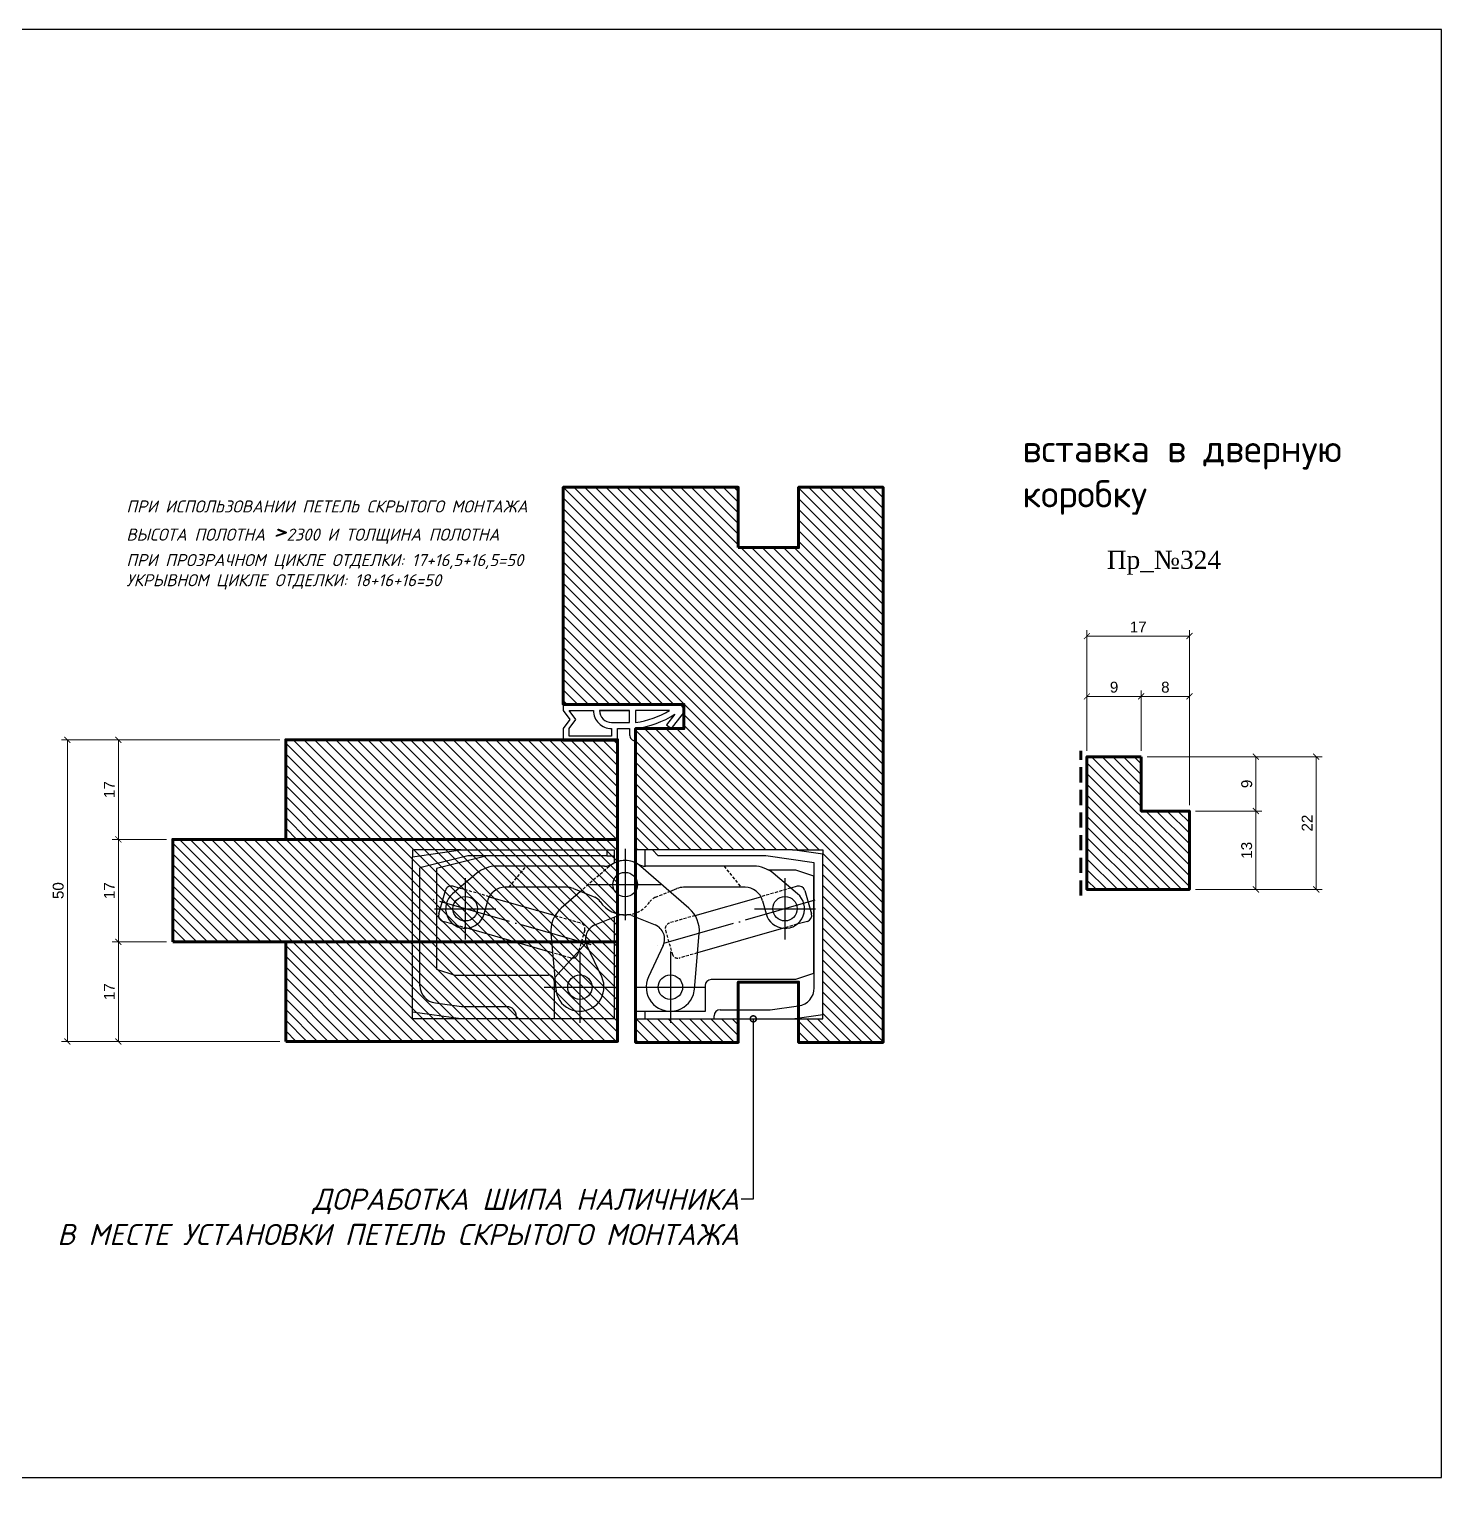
# Model space of a CAD drawing. Header units: millimetres. Extents: x 154 to 514, y -5029 to -4785.
# Drawn here: x 279.8 to 513.9, y -5028.9 to -4785.4 of the extents above; entities that cross this region are included whole.
import ezdxf
from ezdxf import colors
from ezdxf.entities.mleader import LeaderData, LeaderLine
from ezdxf.math import Vec2, Vec3

# ---------------------------------------------------------------- set-up
doc = ezdxf.new("R2010")
doc.units = ezdxf.units.MM
for name, pattern in [('DASHED', [0.75, 0.5, -0.25]), ('DOT_CENTER', [14, 12, -1, 0, -1]), ('HIDDEN', [0.375, 0.25, -0.125])]:
    doc.linetypes.add(name, pattern=pattern)
doc.layers.add('Outside panel', color=7, linetype='Continuous', lineweight=18, true_color=0x7f5e57)
for name, color, linetype, lineweight in [('дб ФУРНИТУРА', 1, 'Continuous', 30), ('линия 50', 1, 'Continuous', 100), ('петля скрытого монтажа Tectus TE340 3D', 1, 'Continuous', 30), ('служебный слой РАЗМЕРЫ', 7, 'Continuous', 9)]:
    doc.layers.add(name, color=color, linetype=linetype, lineweight=lineweight)
doc.layers.add('размеры в модели', color=7, linetype='Continuous')
doc.styles.add('ELECT', font='times.ttf')
doc.styles.get("Standard").update_dxf_attribs({"font": 'arial.ttf'})
doc.styles.add('ЕСКД', font='isocpeui.ttf', dxfattribs={"height": 3.5})
doc.styles.add('ЕСКД штамп_текст', font='isocpeur.ttf')
doc.dimstyles.new('M_1', dxfattribs={"dimtxt": 1.8, "dimasz": 1, "dimexe": 1, "dimexo": 1, "dimgap": 0.6, "dimtad": 1, "dimdec": 0, "dimdsep": 46, "dimtxsty": 'Standard', "dimblk": 'ARCHTICK', "dimcen": -5, "dimclrd": 7, "dimclre": 7, "dimclrt": 7, "dimadec": 0, "dimazin": 0, "dimtfac": 1, "dimtdec": 0, "dimtmove": 0, "dimatfit": 3, "dimfxl": 1, "dimtolj": 1, "dimtzin": 0, "dimlwd": 5, "dimlwe": 5, "dimarcsym": 0})
pattern_1 = [(135, (-310230.3436, 88372.6828), (-0.8838834765, -0.8838834765), [])]

# ---------------------------------------------------------------- blocks, each defined once
blk = doc.blocks.new('_ArchTick')
at = {"color": 0, "linetype": 'ByBlock', "const_width": 0.15}
blk.add_lwpolyline([(-0.5, -0.5), (0.5, 0.5)], dxfattribs=at)
blk = doc.blocks.new('*D28')
at = {"layer": 'Defpoints', "color": 0, "ltscale": 1000, "transparency": 16777216}
for p in [(455.07, -4885.97), (455.07, -4905.97), (472.07, -4914.97)]:
    blk.add_point(p, dxfattribs=at)
at = {"layer": 'размеры в модели', "color": 7, "lineweight": 5, "ltscale": 1000, "transparency": 16777216}
for p, q in [((455.07, -4904.97), (455.07, -4884.97)), ((472.07, -4885.97), (455.07, -4885.97)), ((472.07, -4913.97), (472.07, -4884.97))]:
    blk.add_line(p, q, dxfattribs=at)
at = {"layer": 'размеры в модели', "color": 7, "lineweight": 5, "ltscale": 1000, "transparency": 16777216, "rotation": 180}
blk.add_blockref('_ArchTick', (455.07, -4885.97), dxfattribs=at)
at = {"layer": 'размеры в модели', "color": 7, "lineweight": 5, "ltscale": 1000, "transparency": 16777216}
blk.add_blockref('_ArchTick', (472.07, -4885.97), dxfattribs=at)
at = {"layer": 'размеры в модели', "color": 7, "ltscale": 1000, "transparency": 16777216, "insert": (463.57, -4884.47), "char_height": 1.8, "attachment_point": 5}
blk.add_mtext('\\A1;17', dxfattribs=at)
blk = doc.blocks.new('*D27')
at = {"layer": 'Defpoints', "color": 0, "ltscale": 1000, "transparency": 16777216}
for p in [(464.07, -4905.97), (472.07, -4927.97), (493.07, -4927.97)]:
    blk.add_point(p, dxfattribs=at)
at = {"layer": 'размеры в модели', "color": 7, "lineweight": 5, "ltscale": 1000, "transparency": 16777216}
for p, q in [((465.07, -4905.97), (494.07, -4905.97)), ((493.07, -4905.97), (493.07, -4927.97)), ((473.07, -4927.97), (494.07, -4927.97))]:
    blk.add_line(p, q, dxfattribs=at)
for p, rotation in [((493.07, -4905.97), 90), ((493.07, -4927.97), 270)]:
    blk.add_blockref('_ArchTick', p, dxfattribs=dict(at, rotation=rotation))
at = {"layer": 'размеры в модели', "color": 7, "ltscale": 1000, "transparency": 16777216, "insert": (491.57, -4916.97), "char_height": 1.8, "attachment_point": 5, "rotation": 90}
blk.add_mtext('\\A1;22', dxfattribs=at)
blk = doc.blocks.new('*D26')
at = {"layer": 'Defpoints', "color": 0, "ltscale": 1000, "transparency": 16777216}
for p in [(464.07, -4905.97), (472.07, -4914.97), (483.07, -4914.97)]:
    blk.add_point(p, dxfattribs=at)
at = {"layer": 'размеры в модели', "color": 7, "lineweight": 5, "ltscale": 1000, "transparency": 16777216}
for p, q in [((465.07, -4905.97), (484.07, -4905.97)), ((483.07, -4905.97), (483.07, -4914.97)), ((473.07, -4914.97), (484.07, -4914.97))]:
    blk.add_line(p, q, dxfattribs=at)
for p, rotation in [((483.07, -4905.97), 90), ((483.07, -4914.97), 270)]:
    blk.add_blockref('_ArchTick', p, dxfattribs=dict(at, rotation=rotation))
at = {"layer": 'размеры в модели', "color": 7, "ltscale": 1000, "transparency": 16777216, "insert": (481.56, -4910.47), "char_height": 1.8, "attachment_point": 5, "rotation": 90}
blk.add_mtext('\\A1;9', dxfattribs=at)
blk = doc.blocks.new('*D25')
at = {"layer": 'Defpoints', "color": 0, "ltscale": 1000, "transparency": 16777216}
for p in [(472.07, -4914.97), (472.07, -4927.97), (483.07, -4927.97)]:
    blk.add_point(p, dxfattribs=at)
at = {"layer": 'размеры в модели', "color": 7, "lineweight": 5, "ltscale": 1000, "transparency": 16777216}
for p, q in [((473.07, -4914.97), (484.07, -4914.97)), ((483.07, -4914.97), (483.07, -4927.97)), ((473.07, -4927.97), (484.07, -4927.97))]:
    blk.add_line(p, q, dxfattribs=at)
for p, rotation in [((483.07, -4914.97), 90), ((483.07, -4927.97), 270)]:
    blk.add_blockref('_ArchTick', p, dxfattribs=dict(at, rotation=rotation))
at = {"layer": 'размеры в модели', "color": 7, "ltscale": 1000, "transparency": 16777216, "insert": (481.55, -4921.47), "char_height": 1.8, "attachment_point": 5, "rotation": 90}
blk.add_mtext('\\A1;13', dxfattribs=at)
blk = doc.blocks.new('*D24')
at = {"layer": 'Defpoints', "color": 0, "ltscale": 1000, "transparency": 16777216}
for p in [(464.07, -4895.97), (464.07, -4905.97), (472.07, -4914.97)]:
    blk.add_point(p, dxfattribs=at)
at = {"layer": 'размеры в модели', "color": 7, "lineweight": 5, "ltscale": 1000, "transparency": 16777216}
for p, q in [((464.07, -4904.97), (464.07, -4894.97)), ((472.07, -4895.97), (464.07, -4895.97)), ((472.07, -4913.97), (472.07, -4894.97))]:
    blk.add_line(p, q, dxfattribs=at)
at = {"layer": 'размеры в модели', "color": 7, "lineweight": 5, "ltscale": 1000, "transparency": 16777216, "rotation": 180}
blk.add_blockref('_ArchTick', (464.07, -4895.97), dxfattribs=at)
at = {"layer": 'размеры в модели', "color": 7, "lineweight": 5, "ltscale": 1000, "transparency": 16777216}
blk.add_blockref('_ArchTick', (472.07, -4895.97), dxfattribs=at)
at = {"layer": 'размеры в модели', "color": 7, "ltscale": 1000, "transparency": 16777216, "insert": (468.07, -4894.45), "char_height": 1.8, "attachment_point": 5}
blk.add_mtext('\\A1;8', dxfattribs=at)
blk = doc.blocks.new('*D23')
at = {"layer": 'Defpoints', "color": 0, "ltscale": 1000, "transparency": 16777216}
for p in [(455.07, -4895.97), (455.07, -4905.97), (464.07, -4905.97)]:
    blk.add_point(p, dxfattribs=at)
at = {"layer": 'размеры в модели', "color": 7, "lineweight": 5, "ltscale": 1000, "transparency": 16777216}
for p, q in [((455.07, -4904.97), (455.07, -4894.97)), ((464.07, -4895.97), (455.07, -4895.97)), ((464.07, -4904.97), (464.07, -4894.97))]:
    blk.add_line(p, q, dxfattribs=at)
at = {"layer": 'размеры в модели', "color": 7, "lineweight": 5, "ltscale": 1000, "transparency": 16777216, "rotation": 180}
blk.add_blockref('_ArchTick', (455.07, -4895.97), dxfattribs=at)
at = {"layer": 'размеры в модели', "color": 7, "lineweight": 5, "ltscale": 1000, "transparency": 16777216}
blk.add_blockref('_ArchTick', (464.07, -4895.97), dxfattribs=at)
at = {"layer": 'размеры в модели', "color": 7, "ltscale": 1000, "transparency": 16777216, "insert": (459.57, -4894.45), "char_height": 1.8, "attachment_point": 5}
blk.add_mtext('\\A1;9', dxfattribs=at)
blk = doc.blocks.new('_DotSmall')
at = {"color": 0, "linetype": 'ByBlock', "lineweight": -3, "const_width": 0.5}
blk.add_lwpolyline([(-0.0625, 0, 1), (0.0625, 0, 1)], format="xyb", close=True, dxfattribs=at)
blk = doc.blocks.new('*D22')
at = {"layer": 'Defpoints', "color": 0, "ltscale": 1000, "transparency": 16777216}
for p in [(294.52, -4936.66), (303.53, -4936.66), (322.27, -4953.16)]:
    blk.add_point(p, dxfattribs=at)
at = {"layer": 'размеры в модели', "color": 7, "lineweight": 5, "ltscale": 1000, "transparency": 16777216}
for p, q in [((302.53, -4936.66), (293.52, -4936.66)), ((294.52, -4953.16), (294.52, -4936.66)), ((321.27, -4953.16), (293.52, -4953.16))]:
    blk.add_line(p, q, dxfattribs=at)
for p, rotation in [((294.52, -4936.66), 90), ((294.52, -4953.16), 270)]:
    blk.add_blockref('_ArchTick', p, dxfattribs=dict(at, rotation=rotation))
at = {"layer": 'размеры в модели', "color": 7, "ltscale": 1000, "transparency": 16777216, "insert": (293.02, -4944.91), "char_height": 1.8, "attachment_point": 5, "rotation": 90}
blk.add_mtext('\\A1;17', dxfattribs=at)
blk = doc.blocks.new('*D21')
at = {"layer": 'Defpoints', "color": 0, "ltscale": 1000, "transparency": 16777216}
for p in [(322.27, -4903.16), (294.52, -4919.66), (303.53, -4919.66)]:
    blk.add_point(p, dxfattribs=at)
at = {"layer": 'размеры в модели', "color": 7, "lineweight": 5, "ltscale": 1000, "transparency": 16777216}
for p, q in [((321.27, -4903.16), (293.52, -4903.16)), ((294.52, -4903.16), (294.52, -4919.66)), ((302.53, -4919.66), (293.52, -4919.66))]:
    blk.add_line(p, q, dxfattribs=at)
for p, rotation in [((294.52, -4903.16), 90), ((294.52, -4919.66), 270)]:
    blk.add_blockref('_ArchTick', p, dxfattribs=dict(at, rotation=rotation))
at = {"layer": 'размеры в модели', "color": 7, "ltscale": 1000, "transparency": 16777216, "insert": (293.02, -4911.41), "char_height": 1.8, "attachment_point": 5, "rotation": 90}
blk.add_mtext('\\A1;17', dxfattribs=at)
blk = doc.blocks.new('*D20')
at = {"layer": 'Defpoints', "color": 0, "ltscale": 1000, "transparency": 16777216}
for p in [(303.53, -4919.66), (294.52, -4936.66), (303.53, -4936.66)]:
    blk.add_point(p, dxfattribs=at)
at = {"layer": 'размеры в модели', "color": 7, "lineweight": 5, "ltscale": 1000, "transparency": 16777216}
for p, q in [((302.53, -4919.66), (293.52, -4919.66)), ((294.52, -4919.66), (294.52, -4936.66)), ((302.53, -4936.66), (293.52, -4936.66))]:
    blk.add_line(p, q, dxfattribs=at)
for p, rotation in [((294.52, -4919.66), 90), ((294.52, -4936.66), 270)]:
    blk.add_blockref('_ArchTick', p, dxfattribs=dict(at, rotation=rotation))
at = {"layer": 'размеры в модели', "color": 7, "ltscale": 1000, "transparency": 16777216, "insert": (293.02, -4928.16), "char_height": 1.8, "attachment_point": 5, "rotation": 90}
blk.add_mtext('\\A1;17', dxfattribs=at)
blk = doc.blocks.new('*D19')
at = {"layer": 'Defpoints', "color": 0, "ltscale": 1000, "transparency": 16777216}
for p in [(322.27, -4903.16), (286.08, -4953.16), (322.27, -4953.16)]:
    blk.add_point(p, dxfattribs=at)
at = {"layer": 'размеры в модели', "color": 7, "lineweight": 5, "ltscale": 1000, "transparency": 16777216}
for p, q in [((321.27, -4903.16), (285.08, -4903.16)), ((286.08, -4903.16), (286.08, -4953.16)), ((321.27, -4953.16), (285.08, -4953.16))]:
    blk.add_line(p, q, dxfattribs=at)
for p, rotation in [((286.08, -4903.16), 90), ((286.08, -4953.16), 270)]:
    blk.add_blockref('_ArchTick', p, dxfattribs=dict(at, rotation=rotation))
at = {"layer": 'размеры в модели', "color": 7, "ltscale": 1000, "transparency": 16777216, "insert": (284.56, -4928.16), "char_height": 1.8, "attachment_point": 5, "rotation": 90}
blk.add_mtext('\\A1;50', dxfattribs=at)
blk = doc.blocks.new('уплотнитель дверной')
at = {"layer": 'дб ФУРНИТУРА'}
for points in [[(11, -4), (11, -5.02, 0.414214), (12, -6.02), (12, -4, 0.106843), (18.5, -1.62), (17.13, -3.39), (17.92, -4), (19.7, -1.71, 0.668179), (19, 0), (0, 0), (0, -1), (1.08, -2.5), (0, -4), (0, -6), (9, -6), (9, -4), (11, -4)], [(1, -4), (2.08, -2.5), (1, -1), (5.01, -1, 0.414214), (8, -3.99), (8, -5.26), (1, -5.26), (1, -4)], [(17.6, -1), (12, -1), (12, -2.99, 0.097502), (17.6, -1, -2.100397)]]:
    blk.add_lwpolyline(points, format="xyb", dxfattribs=at)
blk.add_lwpolyline([(6.01, -1, 0.414214), (8, -2.99), (11, -2.99), (11, -1)], format="xyb", close=True, dxfattribs=at)
blk.add_lwpolyline([(6.01, -1), (11, -1)], dxfattribs=at)

msp = doc.modelspace()

# ---------------------------------------------------------------- hatches: boundary and pattern name
at = {"layer": 'Outside panel', "ltscale": 1000}
h = msp.add_hatch(dxfattribs=at)
h.set_pattern_fill('ANSI31', color=256, scale=10, angle=90)
h.set_pattern_definition(pattern_1)
h.paths.add_polyline_path([(421.27, -4861.31), (407.27, -4861.31), (407.27, -4871.31), (397.27, -4871.31), (397.27, -4861.31), (368.27, -4861.31), (368.27, -4897.31), (387.26, -4897.31), (388.27, -4897.31), (388.27, -4901.31), (380.27, -4901.31), (380.27, -4921.41), (383.04, -4921.41), (406.27, -4921.41), (406.27, -4921.41), (411.27, -4921.41), (411.27, -4922.14), (411.27, -4948.71), (411.27, -4949.41), (407.27, -4949.41), (407.27, -4953.31), (421.27, -4953.31)])
h.paths.add_polyline_path([(397.27, -4949.41), (393.27, -4949.41), (380.27, -4949.41), (380.27, -4953.31), (397.27, -4953.31)], flags=17)
h = msp.add_hatch(dxfattribs=at)
h.set_pattern_fill('ANSI31', color=256, scale=10, angle=90)
h.set_pattern_definition(pattern_1)
h.paths.add_polyline_path([(377.27, -4903.16), (322.27, -4903.16), (322.27, -4919.66), (377.27, -4919.66)])
h = msp.add_hatch(dxfattribs=at)
h.set_pattern_fill('ANSI31', color=256, scale=10, angle=90)
h.set_pattern_definition([(135, (-310342.9905, 88386.8236), (-0.8838834765, -0.8838834765), [])])
h.paths.add_polyline_path([(464.07, -4905.97), (464.07, -4914.97), (472.07, -4914.97), (472.07, -4927.97), (455.07, -4927.97), (455.07, -4905.97)])
h = msp.add_hatch(dxfattribs=at)
h.set_pattern_fill('ANSI31', color=256, scale=10, angle=90)
h.set_pattern_definition(pattern_1)
h.paths.add_polyline_path([(377.27, -4919.66), (303.53, -4919.66), (303.53, -4936.66), (377.27, -4936.66)])
h = msp.add_hatch(dxfattribs=at)
h.set_pattern_fill('ANSI31', color=256, scale=10, angle=90)
h.set_pattern_definition(pattern_1)
h.paths.add_polyline_path([(377.27, -4936.66), (322.27, -4936.66), (322.27, -4953.16), (377.27, -4953.16)])

# ---------------------------------------------------------------- linework, layer by layer
at = {"color": 6, "ltscale": 1000}
msp.add_lwpolyline([(153.86, -5025.42), (513.86, -5025.42), (513.86, -4785.42), (153.86, -4785.42)], close=True, dxfattribs=at)
at = {"layer": 'линия 50', "color": 7}
msp.add_lwpolyline([(397.27, -4871.31), (397.27, -4861.31), (368.27, -4861.31), (368.27, -4861.31), (368.27, -4861.31), (368.27, -4897.31), (388.27, -4897.31), (388.27, -4901.31), (380.27, -4901.31), (380.27, -4953.31), (397.27, -4953.31), (397.27, -4943.31), (407.27, -4943.31), (407.27, -4953.31), (407.27, -4953.31), (421.27, -4953.31), (421.27, -4861.31), (421.27, -4861.31), (421.27, -4861.31), (407.27, -4861.31), (407.27, -4871.31), (397.27, -4871.31)], dxfattribs=at)
for points in [[(322.27, -4919.66), (322.27, -4903.16), (377.27, -4903.16), (377.27, -4919.66)], [(464.07, -4905.97), (464.07, -4914.97), (472.07, -4914.97), (472.07, -4927.97), (455.07, -4927.97), (455.07, -4905.97)], [(303.53, -4936.66), (303.53, -4919.66), (377.27, -4919.66), (377.27, -4936.66)], [(322.27, -4953.16), (322.27, -4936.66), (377.27, -4936.66), (377.27, -4953.16)]]:
    msp.add_lwpolyline(points, close=True, dxfattribs=at)
at = {"layer": 'линия 50', "color": 1, "linetype": 'HIDDEN', "ltscale": 10, "true_color": 0xff0909}
msp.add_lwpolyline([(454.07, -4928.97), (454.07, -4904.97)], dxfattribs=at)
at = {"layer": 'петля скрытого монтажа Tectus TE340 3D', "linetype": 'Continuous'}
for p, q in [((351.27, -4921.41), (343.27, -4921.41)), ((343.27, -4921.41), (343.27, -4922.54)), ((343.27, -4922.54), (351.27, -4921.41)), ((343.27, -4948.29), (343.27, -4922.54)), ((352.47, -4922.41), (344.47, -4924.39)), ((355.67, -4922.41), (347.27, -4924.51)), ((351.27, -4921.41), (375.47, -4921.41)), ((375.47, -4922.41), (352.47, -4922.41)), ((375.47, -4921.41), (375.47, -4922.41)), ((375.47, -4921.41), (376.77, -4921.41)), ((375.47, -4922.41), (376.77, -4922.41)), ((376.77, -4922.41), (376.77, -4921.41)), ((376.77, -4923.58), (376.77, -4922.41)), ((383.04, -4921.41), (380.27, -4921.41)), ((380.27, -4921.41), (380.27, -4923.57)), ((381.77, -4921.41), (381.77, -4924.11)), ((383.04, -4921.41), (384.01, -4922.41)), ((406.27, -4921.41), (383.04, -4921.41)), ((401.87, -4922.41), (384.01, -4922.41)), ((409.87, -4923.54), (401.87, -4922.41)), ((411.27, -4922.14), (406.27, -4921.41)), ((406.27, -4921.41), (406.27, -4921.41)), ((406.27, -4921.41), (411.27, -4921.41)), ((409.87, -4944.29), (409.87, -4923.54)), ((411.27, -4921.41), (411.27, -4922.14)), ((411.27, -4948.71), (411.27, -4922.14)), ((344.47, -4943.92), (344.47, -4924.39)), ((347.27, -4924.51), (347.27, -4941.16)), ((353.97, -4925.28), (349.93, -4928.67)), ((375.13, -4924.11), (357.18, -4924.11)), ((389.11, -4931.07), (381.14, -4924.15)), ((399.85, -4924.11), (381.9, -4924.11)), ((402.2, -4924.71), (406.77, -4924.71)), ((407.1, -4928.67), (403.06, -4925.28)), ((406.77, -4924.71), (409.77, -4925.71)), ((409.77, -4925.71), (409.77, -4941.91)), ((347.62, -4932.01), (348.73, -4928.12)), ((351.04, -4927.74), (349.97, -4927.43)), ((368.82, -4927.61), (358.63, -4927.61)), ((371.11, -4928.3), (367.92, -4931.07)), ((369.95, -4927.83), (373.49, -4929.26)), ((385.92, -4928.3), (387.09, -4927.83)), ((398.4, -4927.61), (388.21, -4927.61)), ((407.06, -4927.43), (405.99, -4927.74)), ((408.29, -4928.12), (409.41, -4932.01)), ((355.15, -4932.01), (355.74, -4929.84)), ((356.01, -4929.17), (366.91, -4932.29)), ((390.13, -4932.29), (401.02, -4929.17)), ((401.3, -4929.84), (401.88, -4932.01)), ((350.04, -4933.74), (348.3, -4933.25)), ((373.52, -4933.85), (377.37, -4932.3)), ((376.77, -4949.41), (376.77, -4932.54)), ((379.66, -4932.3), (383.51, -4933.85)), ((380.27, -4948.21), (380.27, -4932.54)), ((408.73, -4933.25), (406.99, -4933.74)), ((366.5, -4938.47), (352.32, -4934.4)), ((366.22, -4935.28), (367.03, -4944.51)), ((390, -4944.51), (390.81, -4935.28)), ((404.76, -4934.39), (390.53, -4938.47)), ((372.05, -4936.82), (366.86, -4942.58)), ((370.83, -4938.16), (370.7, -4938.63)), ((374.64, -4942.47), (372.19, -4937.23)), ((384.84, -4937.23), (382.39, -4942.47)), ((347.27, -4941.16), (350.27, -4942.16)), ((350.27, -4942.16), (365.77, -4942.16)), ((406.77, -4942.91), (392.77, -4942.91)), ((409.77, -4941.91), (406.77, -4942.91)), ((366.77, -4943.16), (366.77, -4949.41)), ((367.03, -4944.51), (367.2, -4945.37)), ((389.83, -4945.37), (390, -4944.51)), ((391.77, -4943.91), (391.77, -4948.21)), ((351.42, -4947.41), (347.07, -4946.79)), ((358.97, -4947.41), (351.42, -4947.41)), ((394.27, -4947.91), (402.57, -4947.91)), ((402.57, -4947.91), (407.28, -4947.26)), ((343.27, -4949.41), (343.27, -4948.29)), ((351.27, -4949.41), (343.27, -4948.29)), ((351.27, -4949.41), (343.27, -4949.41)), ((360.47, -4949.41), (351.27, -4949.41)), ((360.47, -4948.91), (360.47, -4949.41)), ((366.77, -4949.41), (360.47, -4949.41)), ((376.77, -4949.41), (366.77, -4949.41)), ((380.27, -4949.41), (380.27, -4948.21)), ((391.77, -4948.21), (380.27, -4948.21)), ((380.27, -4949.41), (393.27, -4949.41)), ((381.77, -4948.21), (381.77, -4949.41)), ((393.27, -4949.41), (393.27, -4948.91)), ((393.27, -4949.41), (406.27, -4949.41)), ((406.27, -4949.41), (411.27, -4948.71)), ((406.27, -4949.41), (411.27, -4949.41)), ((411.27, -4949.41), (411.27, -4948.71))]:
    msp.add_line(p, q, dxfattribs=at)
at = {"layer": 'петля скрытого монтажа Tectus TE340 3D', "linetype": 'DOT_CENTER'}
for p, q in [((378.52, -4921.26), (378.52, -4933.06)), ((352.02, -4926.09), (352.02, -4936.24)), ((372.62, -4927.16), (384.42, -4927.16)), ((405.02, -4926.09), (405.02, -4936.24)), ((372.9, -4937.16), (346.59, -4929.61)), ((409.96, -4929.74), (383.9, -4937.22)), ((346.94, -4931.16), (357.09, -4931.16)), ((399.94, -4931.16), (410.09, -4931.16)), ((371.02, -4938.26), (371.02, -4950.06)), ((386.02, -4938.26), (386.02, -4950.06)), ((365.12, -4944.16), (376.92, -4944.16)), ((380.12, -4944.16), (391.92, -4944.16))]:
    msp.add_line(p, q, dxfattribs=at)
at = {"layer": 'петля скрытого монтажа Tectus TE340 3D', "linetype": 'DASHED'}
for p, q in [((359.28, -4927.61), (362.12, -4924.11)), ((375.89, -4924.15), (371.11, -4928.3)), ((394.92, -4924.11), (397.75, -4927.61)), ((356.01, -4929.17), (351.04, -4927.74)), ((383.54, -4929.26), (385.92, -4928.3)), ((405.99, -4927.74), (401.02, -4929.17)), ((366.91, -4932.29), (371.13, -4933.5)), ((390.13, -4932.29), (385.9, -4933.5)), ((352.32, -4934.4), (350.04, -4933.74)), ((371.82, -4934.74), (370.83, -4938.16)), ((385.21, -4934.74), (386.33, -4938.63)), ((406.99, -4933.74), (404.76, -4934.39)), ((369.46, -4939.32), (366.5, -4938.47)), ((390.53, -4938.47), (387.57, -4939.32))]:
    msp.add_line(p, q, dxfattribs=at)
at = {"layer": 'петля скрытого монтажа Tectus TE340 3D', "linetype": 'Continuous'}
for centre, radius in [((378.52, -4927.16), 2.03), ((352.02, -4931.16), 2.03), ((405.02, -4931.16), 2.02), ((371.02, -4944.16), 2.02), ((386.02, -4944.16), 2.03)]:
    msp.add_circle(centre, radius, dxfattribs=at)
at = {"layer": 'петля скрытого монтажа Tectus TE340 3D', "linetype": 'DASHED'}
for centre, radius, start, end in [((378.52, -4927.16), 4, 116.3087, 131), ((378.52, -4927.16), 5, 266.7288, 325.6055), ((384.29, -4931.12), 2, 111.9998, 145.6055), ((370.86, -4934.47), 1, 343.9866, 73.9866), ((386.18, -4934.47), 1, 106.0134, 196.0134), ((369.74, -4938.36), 1, 253.9866, 271.2124), ((387.29, -4938.36), 1, 196.0134, 286.0134)]:
    msp.add_arc(centre, radius, start, end, dxfattribs=at)
at = {"layer": 'петля скрытого монтажа Tectus TE340 3D', "linetype": 'Continuous'}
for centre, radius, start, end in [((378.52, -4927.16), 4, 49, 121.3674), ((378.52, -4927.16), 4, 58.6326, 116.3087), ((357.18, -4929.11), 5, 90, 129.9999), ((375.13, -4921.61), 2.5, 270, 301.3677), ((381.9, -4921.61), 2.5, 238.6323, 270), ((399.85, -4929.11), 5, 50.0001, 90), ((349.69, -4928.39), 1, 73.9866, 163.9866), ((358.63, -4930.61), 3, 90, 165.0001), ((368.82, -4930.61), 3, 68, 89.9999), ((388.21, -4930.61), 3, 90.0001, 112), ((398.4, -4930.61), 3, 14.9999, 90), ((407.33, -4928.39), 1, 16.0134, 106.0134), ((352.02, -4931.16), 3.25, 129.9774, 345), ((372.74, -4931.12), 2, 34.3945, 68.0002), ((378.52, -4927.16), 5, 214.3945, 273.2712), ((405.02, -4931.16), 3.25, 195, 50.0226), ((348.58, -4932.29), 1, 163.9866, 253.9866), ((371.2, -4934.85), 5, 131.0001, 185), ((378.12, -4934.15), 2, 86.7288, 112), ((378.92, -4934.15), 2, 68, 93.2712), ((385.83, -4934.85), 5, 355, 48.9999), ((408.45, -4932.29), 1, 286.0134, 16.0134), ((374.46, -4936.17), 2.5, 111.9998, 205), ((382.57, -4936.17), 2.5, 335, 68.0002), ((369.74, -4938.36), 1, 271.2124, 343.9866), ((365.77, -4943.16), 1, 0, 90), ((371.02, -4944.16), 4, 197.5, 25), ((386.02, -4944.16), 4, 155, 342.5), ((392.77, -4943.91), 1, 90, 180), ((347.47, -4943.81), 3, 181.9678, 262.3472), ((406.87, -4944.29), 3, 277.8739, 0), ((358.97, -4948.91), 1.5, 360, 90), ((394.27, -4948.91), 1, 90, 180)]:
    msp.add_arc(centre, radius, start, end, dxfattribs=at)

# ---------------------------------------------------------------- block references
at = {"layer": 'дб ФУРНИТУРА'}
msp.add_blockref('уплотнитель дверной', (368.27, -4897.31), dxfattribs=at)

# ---------------------------------------------------------------- texts
at = {"color": 7, "ltscale": 1000, "style": 'ELECT'}
msp.add_text('Пр_№324', height=3, dxfattribs=at).set_placement((458.37, -4874.83))
at = {"color": 7, "ltscale": 1000, "insert": (295.85, -4863.49), "char_height": 2, "attachment_point": 1, "style": 'ELECT'}
msp.add_mtext_dynamic_manual_height_columns('{\\fISOCPEUR|b0|i1|c204|p34;ПРИ ИСПОЛЬЗОВАНИИ ПЕТЕЛЬ СКРЫТОГО МОНТАЖА\\PВЫСОТА ПОЛОТНА \\H1.66667x;>\\H0.6x;2300 И ТОЛЩИНА ПОЛОТНА\\PПРИ ПРОЗРАЧНОМ ЦИКЛЕ ОТДЕЛКИ: 17+16,5+16,5=50\\PУКРЫВНОМ ЦИКЛЕ ОТДЕЛКИ: 18+16+16=50}', width=143.9679, gutter_width=15, heights=[0], dxfattribs=at)
at = {"layer": 'служебный слой РАЗМЕРЫ', "insert": (444.38, -4852.65), "char_height": 4.5, "attachment_point": 1, "style": 'ЕСКД штамп_текст'}
msp.add_mtext_dynamic_manual_height_columns('{\\fISOCPEUR|b1|i0|c204|p34;вставка в дверную коробку}', width=68.5328, gutter_width=15, heights=[0], dxfattribs=at)

# ---------------------------------------------------------------- dimensions: what is measured, and where the dimension line sits
at = {"layer": 'размеры в модели', "color": 5, "ltscale": 1000}
for base, p1, p2, angle, picture, middle in [((455.07, -4885.97), (472.07, -4914.97), (455.07, -4905.97), 180, '*D28', (463.57, -4884.47)), ((455.07, -4895.97), (464.07, -4905.97), (455.07, -4905.97), 180, '*D23', (459.57, -4894.45)), ((464.07, -4895.97), (472.07, -4914.97), (464.07, -4905.97), 180, '*D24', (468.07, -4894.45)), ((286.08, -4953.16), (322.27, -4903.16), (322.27, -4953.16), 90, '*D19', (284.56, -4928.16)), ((294.52065607, -4919.65679534), (322.26558358, -4903.15679534), (303.52735595, -4919.65679534), 90, '*D21', (293.01697258, -4911.40679534)), ((493.07, -4927.97), (464.07, -4905.97), (472.07, -4927.97), 90, '*D27', (491.57, -4916.97)), ((483.07, -4914.97), (464.07, -4905.97), (472.07, -4914.97), 90, '*D26', (481.56, -4910.47)), ((483.07, -4927.97), (472.07, -4914.97), (472.07, -4927.97), 90, '*D25', (481.55, -4921.47)), ((294.52, -4936.66), (303.53, -4919.66), (303.53, -4936.66), 90, '*D20', (293.02, -4928.16)), ((294.52065607, -4936.65679534), (322.26558358, -4953.15679534), (303.52735595, -4936.65679534), 90, '*D22', (293.01697258, -4944.90679534))]:
    dim = msp.add_linear_dim(base=base, p1=p1, p2=p2, angle=angle, dimstyle='M_1', dxfattribs=at)
    dim.commit()
    dim.dimension.update_dxf_attribs({"geometry": picture, "text_midpoint": middle})

# ---------------------------------------------------------------- leaders
ml = msp.add_multileader_mtext('Standard')
ml.set_content('ДОРАБОТКА ШИПА НАЛИЧНИКА\\PВ МЕСТЕ УСТАНОВКИ ПЕТЕЛЬ СКРЫТОГО МОНТАЖА', color=256, style='ЕСКД')
ml.set_leader_properties(color=256, linetype='ByLayer', lineweight=-1)
ml.set_arrow_properties(name='DOTSMALL')
ml.build(insert=Vec2(0, 0))
ml.multileader.update_dxf_attribs({"dogleg_length": 2, "arrow_head_size": 2})
ctx = ml.context
ctx.base_point, ctx.char_height, ctx.arrow_head_size, ctx.landing_gap_size, ctx.plane_origin = Vec3(282.57, -4979.32), 3.5, 2, 0.35, Vec3(399.77, -4949.41)
ctx.text_align_type = 2
notes = []
notes.append((ctx, [(0, (1, 1, 0), (399.77, -4979.32), (-1, 0), 2, [(0, [(399.77, -4949.41)], 0, [])])]))
ctx.mtext.insert, ctx.mtext.alignment, ctx.mtext.flow_direction = Vec3(397.42, -4977.57), 3, 5
for ctx, leaders in notes:
    for number, flags, end, landing, length, lines in leaders:
        leader = LeaderData()
        leader.index, (leader.has_last_leader_line, leader.has_dogleg_vector, leader.attachment_direction) = number, flags
        leader.last_leader_point, leader.dogleg_vector, leader.dogleg_length = Vec3(end), Vec3(landing), length
        for number, points, colour, breaks in lines:
            line = LeaderLine()
            line.index, line.vertices, line.color, line.breaks = number, Vec3.list(points), colors.encode_raw_color(colour), breaks
            leader.lines.append(line)
        ctx.leaders.append(leader)

doc.saveas('drawing.dxf')
